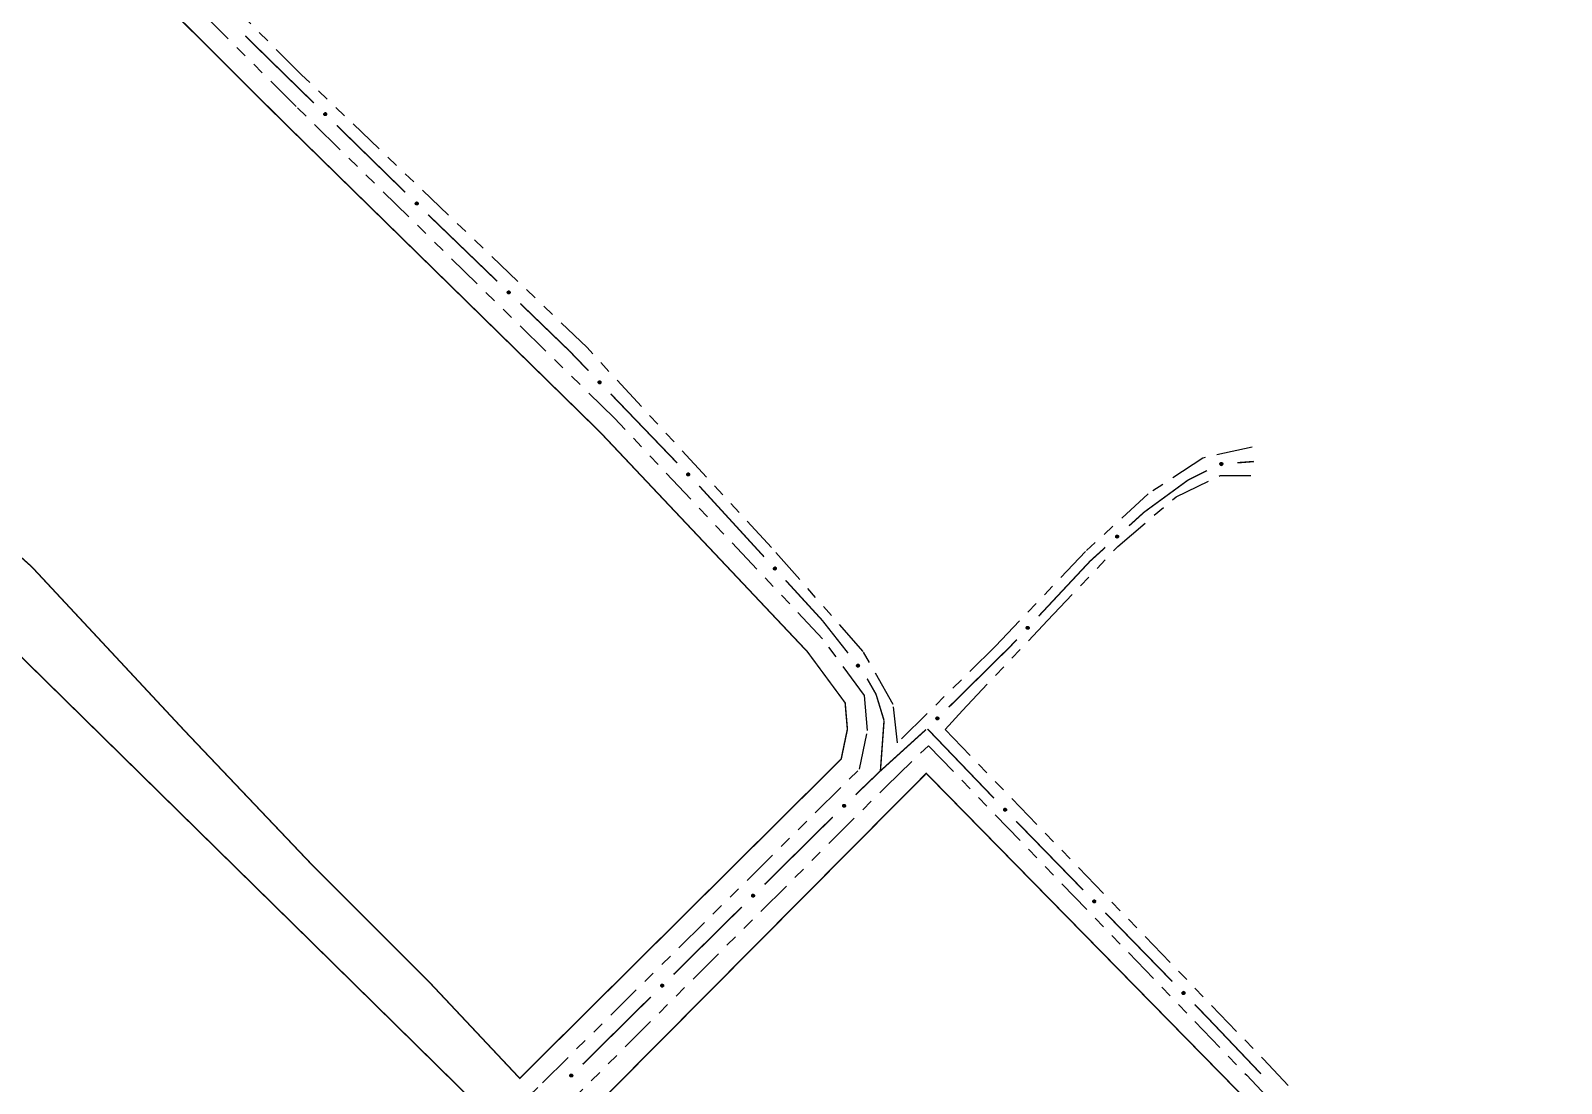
# Model space of a CAD drawing. Extents: x 205807 to 207855, y 4874692 to 4876446.
# Drawn here: x 207091.6 to 207283.1, y 4874942.5 to 4875074.2 of the extents above; entities that cross this region are included whole.
import ezdxf

# ---------------------------------------------------------------- set-up
doc = ezdxf.new("R2010")
doc.units = 0
doc.header["$LTSCALE"] = 1.5
doc.header["$MEASUREMENT"] = 0
doc.linetypes.add('TRACO_12', pattern=[2.5, 2, -0.5])
doc.linetypes.add('TRACO_25', pattern=[8, 3, -1, 1, -1, 1, -1])
for name, color, linetype in [('RU-QUADRA', 210, 'CONTINUOUS'), ('SV-EIXO-RUA-N-PAV', 6, 'CONTINUOUS'), ('SV-RUA-NAO-PAV', 7, 'CONTINUOUS')]:
    doc.layers.add(name, color=color, linetype=linetype)

msp = doc.modelspace()

# ---------------------------------------------------------------- linework, layer by layer
at = {"layer": 'RU-QUADRA', "linetype": 'TRACO_12', "const_width": 0.18, "flags": 128}
msp.add_lwpolyline([(207152.794565, 4874943.177488), (207141.733561, 4874954.940426), (207127.0092, 4874969.664787), (207110.895748, 4874986.611693), (207091.726296, 4875007.170235), (207064.36121, 4875031.618231), (207041.580123, 4875053.565864), (207025.782466, 4875068.263501), (207022.772934, 4875071.304097), (207065.194664, 4875118.575308), (207069.917573, 4875115.797126), (207074.084845, 4875111.629854), (207081.509854, 4875104.335564), (207123.067813, 4875062.958858), (207162.853537, 4875024.006058), (207188.78141, 4874996.557842), (207193.51778, 4874990.145364), (207193.798048, 4874986.840626), (207193.020907, 4874983.113581)], close=True, dxfattribs=at)
at = {"layer": 'RU-QUADRA', "linetype": 'Continuous', "const_width": 0.18, "flags": 128}
msp.add_lwpolyline([(207147.216016, 4874940.087191), (207112.858874, 4874905.564928), (207102.992963, 4874896.154871), (207083.925307, 4874916.493389), (206980.132071, 4875024.001877), (207019.215763, 4875065.828284), (207125.74752, 4874961.203123)], close=True, dxfattribs=at)
msp.add_lwpolyline([(207250.140639, 4874933.962417), (207203.669947, 4874981.326132), (207160.828799, 4874938.201269)], dxfattribs=at)
at = {"layer": 'SV-EIXO-RUA-N-PAV', "const_width": 0.18}
for points in [[(207120.832377, 4875071.240409), (207118.454474, 4875073.582821)], [(207121.306027, 4875070.777718), (207120.832377, 4875071.240409)], [(207127.028694, 4875065.187451), (207121.306027, 4875070.777718)], [(207138.474029, 4875054.006918), (207129.890028, 4875062.392318)], [(207141.373621, 4875051.174412), (207141.335363, 4875051.211785)], [(207142.055038, 4875050.517477), (207141.373621, 4875051.174412)], [(207149.974172, 4875042.882863), (207142.055038, 4875050.517477)], [(207159.010576, 4875034.17112), (207152.853857, 4875040.10664)], [(207159.321216, 4875033.848218), (207159.010576, 4875034.17112)], [(207161.401089, 4875031.686245), (207159.321216, 4875033.848218)], [(207172.493745, 4875020.155721), (207164.174253, 4875028.803614)], [(207236.42308, 4875018.012712), (207238.788553, 4875019.195448)], [(207242.588022, 4875020.180693), (207244.58242, 4875020.330273)], [(207244.58242, 4875020.330273), (207244.6607, 4875020.336143)], [(207183.367897, 4875008.420061), (207175.261691, 4875017.268191)], [(207230.931334, 4875013.999512), (207236.136197, 4875017.803067)], [(207236.136197, 4875017.803067), (207236.42308, 4875018.012712)], [(207229.039239, 4875012.284801), (207230.521213, 4875013.62784)], [(207230.521213, 4875013.62784), (207230.931334, 4875013.999512)], [(207224.172261, 4875007.874103), (207226.075291, 4875009.598724)], [(207217.728298, 4875000.986904), (207223.877272, 4875007.558824)], [(207223.877272, 4875007.558824), (207224.172261, 4875007.874103)], [(207190.640924, 4875000.481367), (207186.069966, 4875005.470684)], [(207190.785394, 4875000.298059), (207190.640924, 4875000.481367)], [(207193.880353, 4874996.371072), (207190.785394, 4875000.298059)], [(207214.192068, 4874997.207441), (207214.995421, 4874998.066051)], [(207206.486719, 4874989.605458), (207213.605373, 4874996.628617)], [(207213.605373, 4874996.628617), (207214.192068, 4874997.207441)], [(207197.381655, 4874991.225197), (207196.26972, 4874993.171084)], [(207197.603398, 4874990.499495), (207197.381655, 4874991.225197)], [(207198.386552, 4874987.936445), (207197.603398, 4874990.499495)], [(207197.929781, 4874981.633003), (207198.363426, 4874987.617311)], [(207197.929781, 4874981.633003), (207203.633645, 4874986.802129)], [(207198.363426, 4874987.617311), (207198.386552, 4874987.936445)], [(207212.145969, 4874978.214834), (207203.834827, 4874986.870751)], [(207194.82851, 4874978.651012), (207197.711843, 4874981.423447)], [(207197.711843, 4874981.423447), (207197.929781, 4874981.633003)], [(207183.428141, 4874967.424902), (207191.96178, 4874975.861549)], [(207223.297075, 4874966.740919), (207214.921978, 4874975.334972)], [(207172.049956, 4874956.17604), (207180.583595, 4874964.612687)], [(207234.463871, 4874955.282181), (207226.088774, 4874963.876234)], [(207160.671771, 4874944.927178), (207169.20541, 4874953.363824)], [(207238.752361, 4874950.881573), (207237.25557, 4874952.417496)], [(207239.341948, 4874950.261861), (207238.752361, 4874950.881573)], [(207245.545451, 4874943.74139), (207239.341948, 4874950.261861)]]:
    msp.add_lwpolyline(points, dxfattribs=at)
at = {"layer": 'SV-EIXO-RUA-N-PAV'}
for points in [[(207128.485218, 4875063.610739), (207128.436326, 4875063.609474), (207128.394047, 4875063.618384), (207128.360923, 4875063.635965), (207128.335704, 4875063.659133), (207128.312572, 4875063.685742), (207128.29517, 4875063.717714), (207128.283715, 4875063.757477), (207128.282102, 4875063.806514), (207128.294076, 4875063.849225), (207128.309575, 4875063.882621), (207128.332219, 4875063.91031), (207128.358445, 4875063.932347), (207128.392253, 4875063.949326), (207128.432663, 4875063.96054), (207128.48201, 4875063.960969), (207128.523399, 4875063.95195), (207128.554992, 4875063.934103), (207128.582684, 4875063.911162), (207128.605974, 4875063.883714), (207128.622875, 4875063.852231), (207128.634093, 4875063.811524), (207128.633871, 4875063.762813), (207128.625347, 4875063.721429), (207128.607948, 4875063.689595), (207128.584749, 4875063.66284), (207128.558343, 4875063.639315), (207128.526932, 4875063.620484), (207128.485218, 4875063.610739)], [(207139.930553, 4875052.430206), (207139.881661, 4875052.428941), (207139.839382, 4875052.437851), (207139.806258, 4875052.455432), (207139.781038, 4875052.478601), (207139.757907, 4875052.505209), (207139.740505, 4875052.537181), (207139.72905, 4875052.576944), (207139.727437, 4875052.625981), (207139.739411, 4875052.668692), (207139.75491, 4875052.702088), (207139.777554, 4875052.729777), (207139.803779, 4875052.751814), (207139.837588, 4875052.768793), (207139.877998, 4875052.780008), (207139.927345, 4875052.780437), (207139.968734, 4875052.771417), (207140.000327, 4875052.75357), (207140.028019, 4875052.730629), (207140.051308, 4875052.703181), (207140.06821, 4875052.671698), (207140.079428, 4875052.630991), (207140.079206, 4875052.58228), (207140.070681, 4875052.540896), (207140.053283, 4875052.509062), (207140.030083, 4875052.482307), (207140.003678, 4875052.458782), (207139.972267, 4875052.439951), (207139.930553, 4875052.430206)], [(207151.441051, 4875041.31578), (207151.392168, 4875041.314193), (207151.349831, 4875041.322824), (207151.316593, 4875041.340187), (207151.291221, 4875041.363188), (207151.267915, 4875041.389644), (207151.250302, 4875041.4215), (207151.238586, 4875041.461188), (207151.236649, 4875041.510212), (207151.248342, 4875041.553001), (207151.263621, 4875041.586499), (207151.286082, 4875041.614336), (207151.312161, 4875041.636546), (207151.345857, 4875041.653747), (207151.386192, 4875041.665228), (207151.435536, 4875041.665982), (207151.476984, 4875041.657235), (207151.508693, 4875041.639597), (207151.536536, 4875041.616838), (207151.560005, 4875041.589544), (207151.577114, 4875041.558174), (207151.5886, 4875041.517542), (207151.588699, 4875041.46883), (207151.580447, 4875041.427391), (207151.563259, 4875041.395442), (207151.540236, 4875041.368536), (207151.513986, 4875041.344837), (207151.4827, 4875041.325799), (207151.441051, 4875041.31578)], [(207162.807953, 4875030.065067), (207162.759045, 4875030.065321), (207162.717063, 4875030.07554), (207162.684501, 4875030.094141), (207162.660013, 4875030.118081), (207162.637719, 4875030.145395), (207162.621318, 4875030.177891), (207162.611103, 4875030.217992), (207162.611013, 4875030.267055), (207162.624308, 4875030.309373), (207162.640836, 4875030.342272), (207162.66433, 4875030.369244), (207162.691226, 4875030.390457), (207162.725546, 4875030.406378), (207162.766284, 4875030.416332), (207162.815621, 4875030.415229), (207162.85671, 4875030.404928), (207162.887733, 4875030.386109), (207162.9147, 4875030.362319), (207162.937126, 4875030.334161), (207162.953042, 4875030.302169), (207162.962991, 4875030.261133), (207162.961256, 4875030.212452), (207162.951451, 4875030.171353), (207162.933072, 4875030.140074), (207162.909053, 4875030.114053), (207162.88193, 4875030.091359), (207162.849949, 4875030.073512), (207162.807953, 4875030.065067)], [(207240.442112, 4875020.130138), (207240.473484, 4875020.16766), (207240.508119, 4875020.193492), (207240.543208, 4875020.206724), (207240.577263, 4875020.210331), (207240.612519, 4875020.210097), (207240.648013, 4875020.202019), (207240.685421, 4875020.184327), (207240.723281, 4875020.153121), (207240.747412, 4875020.115902), (207240.762224, 4875020.082195), (207240.76803, 4875020.046901), (207240.767229, 4875020.012655), (207240.757619, 4875019.976064), (207240.73932, 4875019.938329), (207240.70702, 4875019.901019), (207240.672891, 4875019.875926), (207240.638616, 4875019.864019), (207240.603096, 4875019.858407), (207240.567105, 4875019.859077), (207240.53231, 4875019.867208), (207240.49435, 4875019.8857), (207240.457947, 4875019.918069), (207240.432532, 4875019.951822), (207240.420147, 4875019.985921), (207240.415409, 4875020.021015), (207240.415213, 4875020.05638), (207240.421848, 4875020.092397), (207240.442112, 4875020.130138)], [(207173.900609, 4875018.534543), (207173.851701, 4875018.534797), (207173.809719, 4875018.545016), (207173.777157, 4875018.563617), (207173.752669, 4875018.587557), (207173.730375, 4875018.614871), (207173.713974, 4875018.647367), (207173.703759, 4875018.687468), (207173.703669, 4875018.736531), (207173.716964, 4875018.778849), (207173.733492, 4875018.811748), (207173.756986, 4875018.83872), (207173.783882, 4875018.859933), (207173.818202, 4875018.875854), (207173.85894, 4875018.885808), (207173.908277, 4875018.884705), (207173.949366, 4875018.874404), (207173.980389, 4875018.855585), (207174.007356, 4875018.831795), (207174.029782, 4875018.803637), (207174.045698, 4875018.771645), (207174.055647, 4875018.730609), (207174.053912, 4875018.681928), (207174.044107, 4875018.640829), (207174.025728, 4875018.60955), (207174.001709, 4875018.583529), (207173.974586, 4875018.560835), (207173.942605, 4875018.542988), (207173.900609, 4875018.534543)], [(207227.376878, 4875010.926846), (207227.378588, 4875010.975725), (207227.390053, 4875011.017384), (207227.409616, 4875011.049377), (207227.434275, 4875011.073141), (207227.46224, 4875011.094612), (207227.495211, 4875011.110038), (207227.535598, 4875011.119054), (207227.584641, 4875011.117682), (207227.626545, 4875011.103133), (207227.658937, 4875011.085632), (207227.685198, 4875011.061346), (207227.7056, 4875011.03383), (207227.720491, 4875010.999051), (207227.729228, 4875010.958034), (207227.726656, 4875010.908752), (207227.715136, 4875010.867988), (207227.695401, 4875010.837539), (207227.670819, 4875010.811293), (207227.642005, 4875010.789716), (207227.609553, 4875010.77476), (207227.568239, 4875010.766038), (207227.519632, 4875010.769221), (207227.478843, 4875010.780246), (207227.448125, 4875010.799548), (207227.422831, 4875010.824332), (207227.400955, 4875010.852119), (207227.384069, 4875010.884617), (207227.376878, 4875010.926846)], [(207184.734823, 4875006.765069), (207184.685936, 4875006.766515), (207184.644216, 4875006.777754), (207184.612117, 4875006.797143), (207184.58822, 4875006.821673), (207184.566598, 4875006.849522), (207184.550994, 4875006.882409), (207184.54176, 4875006.922747), (207184.542866, 4875006.971797), (207184.557189, 4875007.013779), (207184.574514, 4875007.046265), (207184.598658, 4875007.072657), (207184.626064, 4875007.093208), (207184.660761, 4875007.108287), (207184.70173, 4875007.117245), (207184.751025, 4875007.114939), (207184.791851, 4875007.10364), (207184.822406, 4875007.084071), (207184.848785, 4875007.05963), (207184.870518, 4875007.030934), (207184.885649, 4875006.998563), (207184.894595, 4875006.957297), (207184.891674, 4875006.908673), (207184.880869, 4875006.867825), (207184.861734, 4875006.837004), (207184.837087, 4875006.811576), (207184.809419, 4875006.78955), (207184.777013, 4875006.772488), (207184.734823, 4875006.765069)], [(207216.183312, 4874999.496769), (207216.180994, 4874999.545623), (207216.188992, 4874999.588084), (207216.205856, 4874999.621579), (207216.228476, 4874999.647291), (207216.25458, 4874999.67099), (207216.28617, 4874999.689077), (207216.325678, 4874999.701385), (207216.374668, 4874999.704054), (207216.417627, 4874999.693002), (207216.451349, 4874999.678226), (207216.479519, 4874999.656183), (207216.502116, 4874999.630438), (207216.519819, 4874999.597003), (207216.531901, 4874999.556844), (207216.533392, 4874999.507518), (207216.525266, 4874999.465944), (207216.508104, 4874999.433974), (207216.485764, 4874999.405795), (207216.458824, 4874999.38192), (207216.427712, 4874999.364344), (207216.387256, 4874999.352252), (207216.338551, 4874999.351425), (207216.296994, 4874999.359057), (207216.264792, 4874999.375765), (207216.237544, 4874999.398384), (207216.213456, 4874999.424277), (207216.193953, 4874999.455275), (207216.183312, 4874999.496769)], [(207195.120817, 4874994.619292), (207195.072171, 4874994.624358), (207195.031399, 4874994.638659), (207195.000826, 4874994.660375), (207194.978813, 4874994.686609), (207194.959316, 4874994.715985), (207194.946193, 4874994.749938), (207194.939975, 4874994.790849), (207194.944715, 4874994.839683), (207194.96211, 4874994.880487), (207194.981797, 4874994.911599), (207195.007831, 4874994.936128), (207195.036685, 4874994.954591), (207195.072404, 4874994.967056), (207195.113925, 4874994.972952), (207195.162914, 4874994.966998), (207195.202789, 4874994.952703), (207195.23181, 4874994.930922), (207195.256303, 4874994.904593), (207195.275849, 4874994.874365), (207195.288539, 4874994.840961), (207195.2944, 4874994.799146), (207195.287883, 4874994.750872), (207195.274079, 4874994.710938), (207195.252712, 4874994.681619), (207195.226248, 4874994.658089), (207195.197022, 4874994.638175), (207195.163441, 4874994.623562), (207195.120817, 4874994.619292)], [(207204.883396, 4874988.178279), (207204.883033, 4874988.227186), (207204.892722, 4874988.269294), (207204.910912, 4874988.302088), (207204.934541, 4874988.326875), (207204.961572, 4874988.349512), (207204.993859, 4874988.366321), (207205.033828, 4874988.37704), (207205.082886, 4874988.377748), (207205.125368, 4874988.364988), (207205.158473, 4874988.348875), (207205.185739, 4874988.325724), (207205.207289, 4874988.299096), (207205.223641, 4874988.26498), (207205.234108, 4874988.22437), (207205.233626, 4874988.175023), (207205.223844, 4874988.133808), (207205.205417, 4874988.10255), (207205.181969, 4874988.075286), (207205.154096, 4874988.052507), (207205.122306, 4874988.036189), (207205.081399, 4874988.025724), (207205.0327, 4874988.026845), (207204.991481, 4874988.036132), (207204.959973, 4874988.054115), (207204.933651, 4874988.077804), (207204.910618, 4874988.10464), (207204.892369, 4874988.136392), (207204.883396, 4874988.178279)], [(207193.206977, 4874977.244558), (207193.207243, 4874977.293466), (207193.217472, 4874977.335445), (207193.236082, 4874977.368002), (207193.260028, 4874977.392484), (207193.287347, 4874977.414771), (207193.319848, 4874977.431164), (207193.359951, 4874977.441369), (207193.409014, 4874977.441446), (207193.451329, 4874977.428141), (207193.484224, 4874977.411604), (207193.51119, 4874977.388104), (207193.532396, 4874977.361202), (207193.548308, 4874977.326879), (207193.558252, 4874977.286137), (207193.557136, 4874977.236801), (207193.546825, 4874977.195714), (207193.527998, 4874977.164696), (207193.504202, 4874977.137736), (207193.476038, 4874977.115317), (207193.444042, 4874977.099409), (207193.403004, 4874977.08947), (207193.354323, 4874977.091217), (207193.313227, 4874977.101033), (207193.281952, 4874977.119419), (207193.255937, 4874977.143445), (207193.23325, 4874977.170574), (207193.215411, 4874977.202559), (207193.206977, 4874977.244558)], [(207213.551268, 4874976.592299), (207213.502361, 4874976.5926), (207213.460389, 4874976.602859), (207213.427845, 4874976.621492), (207213.40338, 4874976.645455), (207213.381112, 4874976.672791), (207213.364742, 4874976.705303), (207213.354567, 4874976.745413), (207213.354524, 4874976.794476), (207213.367859, 4874976.836782), (207213.38442, 4874976.869665), (207213.407939, 4874976.896614), (207213.434856, 4874976.917801), (207213.469191, 4874976.933689), (207213.509939, 4874976.943604), (207213.559275, 4874976.942453), (207213.600354, 4874976.932112), (207213.631359, 4874976.913264), (207213.658302, 4874976.889448), (207213.680701, 4874976.861268), (207213.696586, 4874976.82926), (207213.706495, 4874976.788215), (207213.704714, 4874976.739536), (207213.694869, 4874976.698446), (207213.67646, 4874976.667185), (207213.652416, 4874976.641187), (207213.62527, 4874976.61852), (207213.593273, 4874976.600703), (207213.551268, 4874976.592299)], [(207181.826299, 4874965.996062), (207181.825886, 4874966.044968), (207181.835531, 4874966.087086), (207181.853687, 4874966.119898), (207181.877291, 4874966.144711), (207181.904298, 4874966.167375), (207181.936568, 4874966.184218), (207181.976525, 4874966.194978), (207182.025582, 4874966.195737), (207182.068078, 4874966.183021), (207182.101199, 4874966.166943), (207182.128489, 4874966.143819), (207182.150067, 4874966.117215), (207182.166454, 4874966.083116), (207182.176963, 4874966.042516), (207182.176533, 4874965.993169), (207182.166793, 4874965.951943), (207182.148399, 4874965.920666), (207182.124979, 4874965.893378), (207182.09713, 4874965.87057), (207182.065357, 4874965.854219), (207182.024461, 4874965.843712), (207181.975761, 4874965.844782), (207181.934532, 4874965.854027), (207181.903005, 4874965.871977), (207181.876659, 4874965.895639), (207181.853598, 4874965.92245), (207181.835316, 4874965.954184), (207181.826299, 4874965.996062)], [(207224.714366, 4874965.128849), (207224.665458, 4874965.128787), (207224.623411, 4874965.138734), (207224.59073, 4874965.157125), (207224.566088, 4874965.180907), (207224.543618, 4874965.208076), (207224.527007, 4874965.240467), (207224.516535, 4874965.2805), (207224.516128, 4874965.329561), (207224.52915, 4874965.371965), (207224.545466, 4874965.40497), (207224.568784, 4874965.432093), (207224.595544, 4874965.453479), (207224.629759, 4874965.46962), (207224.670433, 4874965.479837), (207224.719776, 4874965.479052), (207224.760931, 4874965.469017), (207224.792075, 4874965.450398), (207224.819194, 4874965.426783), (207224.841801, 4874965.39877), (207224.857923, 4874965.366881), (207224.868136, 4874965.32591), (207224.866716, 4874965.277219), (207224.857176, 4874965.236058), (207224.838999, 4874965.204661), (207224.815148, 4874965.178485), (207224.788172, 4874965.155617), (207224.756308, 4874965.137564), (207224.714366, 4874965.128849)], [(207170.448114, 4874954.747199), (207170.447701, 4874954.796106), (207170.457346, 4874954.838223), (207170.475502, 4874954.871036), (207170.499106, 4874954.895848), (207170.526113, 4874954.918513), (207170.558383, 4874954.935356), (207170.59834, 4874954.946116), (207170.647397, 4874954.946875), (207170.689893, 4874954.934158), (207170.723014, 4874954.91808), (207170.750304, 4874954.894957), (207170.771882, 4874954.868352), (207170.788269, 4874954.834253), (207170.798778, 4874954.793654), (207170.798348, 4874954.744307), (207170.788608, 4874954.703081), (207170.770214, 4874954.671804), (207170.746794, 4874954.644516), (207170.718945, 4874954.621708), (207170.687172, 4874954.605357), (207170.646276, 4874954.594849), (207170.597576, 4874954.59592), (207170.556347, 4874954.605164), (207170.52482, 4874954.623114), (207170.498474, 4874954.646776), (207170.475413, 4874954.673588), (207170.457131, 4874954.705322), (207170.448114, 4874954.747199)], [(207235.881162, 4874953.670111), (207235.832254, 4874953.670049), (207235.790207, 4874953.679997), (207235.757525, 4874953.698387), (207235.732883, 4874953.722169), (207235.710414, 4874953.749338), (207235.693803, 4874953.781729), (207235.68333, 4874953.821762), (207235.682924, 4874953.870823), (207235.695945, 4874953.913227), (207235.712261, 4874953.946232), (207235.73558, 4874953.973355), (207235.762339, 4874953.994741), (207235.796555, 4874954.010882), (207235.837229, 4874954.021099), (207235.886572, 4874954.020314), (207235.927727, 4874954.010279), (207235.95887, 4874953.99166), (207235.985989, 4874953.968045), (207236.008597, 4874953.940032), (207236.024719, 4874953.908143), (207236.034932, 4874953.867172), (207236.033512, 4874953.818481), (207236.023971, 4874953.77732), (207236.005795, 4874953.745923), (207235.981944, 4874953.719747), (207235.954968, 4874953.696879), (207235.923103, 4874953.678826), (207235.881162, 4874953.670111)], [(207159.069929, 4874943.498337), (207159.069516, 4874943.547244), (207159.079161, 4874943.589361), (207159.097317, 4874943.622174), (207159.120921, 4874943.646986), (207159.147928, 4874943.66965), (207159.180198, 4874943.686493), (207159.220155, 4874943.697253), (207159.269212, 4874943.698012), (207159.311708, 4874943.685296), (207159.344829, 4874943.669218), (207159.372119, 4874943.646095), (207159.393697, 4874943.61949), (207159.410084, 4874943.585391), (207159.420593, 4874943.544792), (207159.420163, 4874943.495444), (207159.410423, 4874943.454218), (207159.392029, 4874943.422941), (207159.368609, 4874943.395653), (207159.34076, 4874943.372845), (207159.308987, 4874943.356494), (207159.268091, 4874943.345987), (207159.219391, 4874943.347057), (207159.178162, 4874943.356302), (207159.146635, 4874943.374252), (207159.120289, 4874943.397914), (207159.097228, 4874943.424725), (207159.078946, 4874943.456459), (207159.069929, 4874943.498337)]]:
    msp.add_lwpolyline(points, close=True, dxfattribs=at)
for points in [[(207128.526932, 4875063.620484), (207128.282102, 4875063.806514)], [(207128.485218, 4875063.610739), (207128.283715, 4875063.757477)], [(207128.50673, 4875063.617485), (207128.286744, 4875063.780878)], [(207128.539353, 4875063.633306), (207128.29106, 4875063.824351)], [(207128.558343, 4875063.639315), (207128.294076, 4875063.849225)], [(207128.458558, 4875063.611132), (207128.295027, 4875063.732729)], [(207128.436326, 4875063.609474), (207128.29517, 4875063.717714)], [(207128.568071, 4875063.652941), (207128.304138, 4875063.861171)], [(207128.584749, 4875063.66284), (207128.309575, 4875063.882621)], [(207128.412203, 4875063.614449), (207128.310893, 4875063.696247)], [(207128.394047, 4875063.618384), (207128.312572, 4875063.685742)], [(207128.594792, 4875063.678341), (207128.323981, 4875063.897106)], [(207128.607948, 4875063.689595), (207128.332219, 4875063.91031)], [(207128.614702, 4875063.708487), (207128.347841, 4875063.919578)], [(207128.625347, 4875063.721429), (207128.358445, 4875063.932347)], [(207128.628757, 4875063.744354), (207128.379465, 4875063.938282)], [(207128.633871, 4875063.762813), (207128.392253, 4875063.949326)], [(207128.630167, 4875063.788757), (207128.414993, 4875063.953172)], [(207128.634093, 4875063.811524), (207128.432663, 4875063.96054)], [(207128.622882, 4875063.834024), (207128.46321, 4875063.955666)], [(207128.622875, 4875063.852231), (207128.48201, 4875063.960969)], [(207128.610876, 4875063.870551), (207128.507636, 4875063.952326)], [(207128.605974, 4875063.883714), (207128.523399, 4875063.95195)], [(207139.972267, 4875052.439951), (207139.727437, 4875052.625981)], [(207139.930553, 4875052.430206), (207139.72905, 4875052.576944)], [(207139.952065, 4875052.436952), (207139.732079, 4875052.600346)], [(207139.984688, 4875052.452773), (207139.736395, 4875052.643818)], [(207140.003678, 4875052.458782), (207139.739411, 4875052.668692)], [(207139.903893, 4875052.430599), (207139.740362, 4875052.552196)], [(207139.881661, 4875052.428941), (207139.740505, 4875052.537181)], [(207140.013406, 4875052.472408), (207139.749473, 4875052.680638)], [(207140.030083, 4875052.482307), (207139.75491, 4875052.702088)], [(207139.857538, 4875052.433916), (207139.756228, 4875052.515714)], [(207139.839382, 4875052.437851), (207139.757907, 4875052.505209)], [(207140.040126, 4875052.497809), (207139.769316, 4875052.716573)], [(207140.053283, 4875052.509062), (207139.777554, 4875052.729777)], [(207140.060037, 4875052.527954), (207139.793176, 4875052.739045)], [(207140.070681, 4875052.540896), (207139.803779, 4875052.751814)], [(207140.074091, 4875052.563821), (207139.8248, 4875052.757749)], [(207140.079206, 4875052.58228), (207139.837588, 4875052.768793)], [(207140.075501, 4875052.608225), (207139.860328, 4875052.772639)], [(207140.079428, 4875052.630991), (207139.877998, 4875052.780008)], [(207140.068217, 4875052.653491), (207139.908545, 4875052.775133)], [(207140.06821, 4875052.671698), (207139.927345, 4875052.780437)], [(207140.05621, 4875052.690018), (207139.952971, 4875052.771793)], [(207140.051308, 4875052.703181), (207139.968734, 4875052.771417)], [(207151.4827, 4875041.325799), (207151.236649, 4875041.510212)], [(207151.441051, 4875041.31578), (207151.238586, 4875041.461188)], [(207151.462518, 4875041.322668), (207151.24146, 4875041.484608)], [(207151.495036, 4875041.338703), (207151.24549, 4875041.528108)], [(207151.513986, 4875041.344837), (207151.248342, 4875041.553001)], [(207151.414389, 4875041.315997), (207151.25006, 4875041.436514)], [(207151.392168, 4875041.314193), (207151.250302, 4875041.4215)], [(207151.523624, 4875041.358526), (207151.258325, 4875041.565014)], [(207151.540236, 4875041.368536), (207151.263621, 4875041.586499)], [(207151.368013, 4875041.319009), (207151.266166, 4875041.400138)], [(207151.349831, 4875041.322824), (207151.267915, 4875041.389644)], [(207151.550177, 4875041.384103), (207151.277931, 4875041.601078)], [(207151.563259, 4875041.395442), (207151.286082, 4875041.614336)], [(207151.569888, 4875041.414379), (207151.301643, 4875041.623708)], [(207151.580447, 4875041.427391), (207151.312161, 4875041.636546)], [(207151.583706, 4875041.450338), (207151.333142, 4875041.642619)], [(207151.588699, 4875041.46883), (207151.345857, 4875041.653747)], [(207151.584824, 4875041.494749), (207151.368572, 4875041.657743)], [(207151.5886, 4875041.517542), (207151.386192, 4875041.665228)], [(207151.577241, 4875041.539967), (207151.416771, 4875041.660554)], [(207151.577114, 4875041.558174), (207151.435536, 4875041.665982)], [(207151.564994, 4875041.576414), (207151.461218, 4875041.657507)], [(207151.560005, 4875041.589544), (207151.476984, 4875041.657235)], [(207162.849949, 4875030.073512), (207162.611013, 4875030.267055)], [(207162.807953, 4875030.065067), (207162.611103, 4875030.217992)], [(207162.829664, 4875030.071142), (207162.614857, 4875030.241287)], [(207162.862762, 4875030.085942), (207162.620521, 4875030.284605)], [(207162.759045, 4875030.065321), (207162.621318, 4875030.177891)], [(207162.781318, 4875030.066288), (207162.621641, 4875030.192904)], [(207162.88193, 4875030.091359), (207162.624308, 4875030.309373)], [(207162.892076, 4875030.104676), (207162.634736, 4875030.321001)], [(207162.735088, 4875030.071043), (207162.636367, 4875030.155947)], [(207162.717063, 4875030.07554), (207162.637719, 4875030.145395)], [(207162.909053, 4875030.114053), (207162.640836, 4875030.342272)], [(207162.919572, 4875030.129235), (207162.655685, 4875030.356303)], [(207162.933072, 4875030.140074), (207162.66433, 4875030.369244)], [(207162.94041, 4875030.158748), (207162.680232, 4875030.378023)], [(207162.951451, 4875030.171353), (207162.691226, 4875030.390457)], [(207162.955571, 4875030.194161), (207162.712421, 4875030.395736)], [(207162.961256, 4875030.212452), (207162.725546, 4875030.406378)], [(207162.958359, 4875030.238499), (207162.748394, 4875030.409516)], [(207162.962991, 4875030.261133), (207162.766284, 4875030.416332)], [(207162.952484, 4875030.28397), (207162.796666, 4875030.410511)], [(207162.953042, 4875030.302169), (207162.815621, 4875030.415229)], [(207162.941617, 4875030.320852), (207162.840966, 4875030.405794)], [(207162.937126, 4875030.334161), (207162.85671, 4875030.404928)], [(207240.415213, 4875020.05638), (207240.747412, 4875020.115902)], [(207240.415409, 4875020.021015), (207240.762224, 4875020.082195)], [(207240.419006, 4875020.040073), (207240.749724, 4875020.100455)], [(207240.420147, 4875019.985921), (207240.76803, 4875020.046901)], [(207240.420401, 4875020.003232), (207240.763569, 4875020.061811)], [(207240.421848, 4875020.092397), (207240.723281, 4875020.153121)], [(207240.423258, 4875020.074601), (207240.730742, 4875020.134608)], [(207240.429858, 4875019.968364), (207240.764658, 4875020.029052)], [(207240.432532, 4875019.951822), (207240.767229, 4875020.012655)], [(207240.432953, 4875020.109537), (207240.700977, 4875020.166585)], [(207240.442112, 4875020.130138), (207240.685421, 4875020.184327)], [(207240.447479, 4875019.934109), (207240.757786, 4875019.992959)], [(207240.457947, 4875019.918069), (207240.757619, 4875019.976064)], [(207240.460031, 4875020.149882), (207240.659374, 4875020.1922)], [(207240.473484, 4875020.16766), (207240.648013, 4875020.202019)], [(207240.479863, 4875019.903697), (207240.745472, 4875019.956458)], [(207240.493164, 4875020.182471), (207240.621512, 4875020.204412)], [(207240.49435, 4875019.8857), (207240.73932, 4875019.938329)], [(207240.508119, 4875020.193492), (207240.612519, 4875020.210097)], [(207240.518643, 4875019.879239), (207240.715469, 4875019.918631)], [(207240.53231, 4875019.867208), (207240.70702, 4875019.901019)], [(207240.553988, 4875019.864101), (207240.683594, 4875019.887505)], [(207240.567105, 4875019.859077), (207240.672891, 4875019.875926)], [(207173.942605, 4875018.542988), (207173.703669, 4875018.736531)], [(207173.900609, 4875018.534543), (207173.703759, 4875018.687468)], [(207173.92232, 4875018.540618), (207173.707513, 4875018.710763)], [(207173.955418, 4875018.555418), (207173.713177, 4875018.754081)], [(207173.851701, 4875018.534797), (207173.713974, 4875018.647367)], [(207173.873974, 4875018.535764), (207173.714297, 4875018.66238)], [(207173.974586, 4875018.560835), (207173.716964, 4875018.778849)], [(207173.984732, 4875018.574152), (207173.727392, 4875018.790477)], [(207173.827744, 4875018.540519), (207173.729023, 4875018.625423)], [(207173.809719, 4875018.545016), (207173.730375, 4875018.614871)], [(207174.001709, 4875018.583529), (207173.733492, 4875018.811748)], [(207174.012228, 4875018.598711), (207173.748341, 4875018.825779)], [(207174.025728, 4875018.60955), (207173.756986, 4875018.83872)], [(207174.033066, 4875018.628224), (207173.772888, 4875018.847499)], [(207174.044107, 4875018.640829), (207173.783882, 4875018.859933)], [(207174.048227, 4875018.663637), (207173.805077, 4875018.865212)], [(207174.053912, 4875018.681928), (207173.818202, 4875018.875854)], [(207174.051015, 4875018.707975), (207173.84105, 4875018.878992)], [(207174.055647, 4875018.730609), (207173.85894, 4875018.885808)], [(207174.04514, 4875018.753446), (207173.889322, 4875018.879987)], [(207174.045698, 4875018.771645), (207173.908277, 4875018.884705)], [(207174.034273, 4875018.790328), (207173.933622, 4875018.87527)], [(207174.029782, 4875018.803637), (207173.949366, 4875018.874404)], [(207227.376878, 4875010.926846), (207227.535598, 4875011.119054)], [(207227.378588, 4875010.975725), (207227.495211, 4875011.110038)], [(207227.378892, 4875010.953433), (207227.510207, 4875011.109268)], [(207227.382304, 4875010.904964), (207227.558771, 4875011.114607)], [(207227.384069, 4875010.884617), (207227.584641, 4875011.117682)], [(207227.385021, 4875010.999501), (207227.472828, 4875011.095649)], [(207227.390053, 4875011.017384), (207227.46224, 4875011.094612)], [(207227.396112, 4875010.87144), (207227.601901, 4875011.107656)], [(207227.400955, 4875010.852119), (207227.626545, 4875011.103133)], [(207227.413964, 4875010.841581), (207227.637858, 4875011.092363)], [(207227.422831, 4875010.824332), (207227.658937, 4875011.085632)], [(207227.437693, 4875010.813365), (207227.672519, 4875011.070372)], [(207227.448125, 4875010.799548), (207227.685198, 4875011.061346)], [(207227.466572, 4875010.791658), (207227.6935, 4875011.04519)], [(207227.478843, 4875010.780246), (207227.7056, 4875011.03383)], [(207227.501518, 4875010.775449), (207227.710246, 4875011.012487)], [(207227.519632, 4875010.769221), (207227.720491, 4875010.999051)], [(207227.545753, 4875010.771341), (207227.722948, 4875010.976119)], [(207227.568239, 4875010.766038), (207227.729228, 4875010.958034)], [(207227.591379, 4875010.77586), (207227.722505, 4875010.92784)], [(207227.609553, 4875010.77476), (207227.726656, 4875010.908752)], [(207227.628568, 4875010.785623), (207227.71647, 4875010.883699)], [(207227.642005, 4875010.789716), (207227.715136, 4875010.867988)], [(207184.734823, 4875006.765069), (207184.54176, 4875006.922747)], [(207184.777013, 4875006.772488), (207184.542866, 4875006.971797)], [(207184.756676, 4875006.770613), (207184.546081, 4875006.945944)], [(207184.685936, 4875006.766515), (207184.550994, 4875006.882409)], [(207184.708226, 4875006.766939), (207184.551683, 4875006.89741)], [(207184.790125, 4875006.784602), (207184.552799, 4875006.98911)], [(207184.809419, 4875006.78955), (207184.557189, 4875007.013779)], [(207184.662126, 4875006.772819), (207184.565503, 4875006.860105)], [(207184.644216, 4875006.777754), (207184.566598, 4875006.849522)], [(207184.819887, 4875006.802615), (207184.567897, 4875007.02515)], [(207184.837087, 4875006.811576), (207184.574514, 4875007.046265)], [(207184.847974, 4875006.826497), (207184.5897, 4875007.05993)], [(207184.861734, 4875006.837004), (207184.598658, 4875007.072657)], [(207184.869524, 4875006.855493), (207184.614769, 4875007.081046)], [(207184.880869, 4875006.867825), (207184.626064, 4875007.093208)], [(207184.885544, 4875006.890526), (207184.647381, 4875007.097969)], [(207184.891674, 4875006.908673), (207184.660761, 4875007.108287)], [(207184.889412, 4875006.934783), (207184.683679, 4875007.110867)], [(207184.894595, 4875006.957297), (207184.70173, 4875007.117245)], [(207184.884647, 4875006.980383), (207184.73196, 4875007.110686)], [(207184.885649, 4875006.998563), (207184.751025, 4875007.114939)], [(207184.874683, 4875007.017519), (207184.776133, 4875007.10489)], [(207184.870518, 4875007.030934), (207184.791851, 4875007.10364)], [(207216.180994, 4874999.545623), (207216.28617, 4874999.689077)], [(207216.183131, 4874999.523432), (207216.301179, 4874999.689543)], [(207216.183312, 4874999.496769), (207216.325678, 4874999.701385)], [(207216.185449, 4874999.569848), (207216.265047, 4874999.672895)], [(207216.188992, 4874999.588084), (207216.25458, 4874999.67099)], [(207216.19052, 4874999.475407), (207216.349139, 4874999.698861)], [(207216.193953, 4874999.455275), (207216.374668, 4874999.704054)], [(207216.207039, 4874999.443133), (207216.392694, 4874999.695482)], [(207216.213456, 4874999.424277), (207216.417627, 4874999.693002)], [(207216.227288, 4874999.414844), (207216.429787, 4874999.6832)], [(207216.237544, 4874999.398384), (207216.451349, 4874999.678226)], [(207216.253258, 4874999.388677), (207216.466141, 4874999.664135)], [(207216.264792, 4874999.375765), (207216.479519, 4874999.656183)], [(207216.283826, 4874999.36942), (207216.489122, 4874999.640764)], [(207216.296994, 4874999.359057), (207216.502116, 4874999.630438)], [(207216.319987, 4874999.356141), (207216.508502, 4874999.60955)], [(207216.338551, 4874999.351425), (207216.519819, 4874999.597003)], [(207216.36441, 4874999.355687), (207216.524154, 4874999.574351)], [(207216.387256, 4874999.352252), (207216.531901, 4874999.556844)], [(207216.409509, 4874999.363945), (207216.527685, 4874999.526199)], [(207216.427712, 4874999.364344), (207216.533392, 4874999.507518)], [(207216.445769, 4874999.376735), (207216.525303, 4874999.481711)], [(207216.458824, 4874999.38192), (207216.525266, 4874999.465944)], [(207195.120817, 4874994.619292), (207194.939975, 4874994.790849)], [(207195.163441, 4874994.623562), (207194.944715, 4874994.839683)], [(207195.143021, 4874994.6232), (207194.946004, 4874994.813662)], [(207195.072171, 4874994.624358), (207194.946193, 4874994.749938)], [(207195.094432, 4874994.623128), (207194.947993, 4874994.764846)], [(207195.177415, 4874994.634671), (207194.955904, 4874994.856212)], [(207195.048894, 4874994.63241), (207194.959009, 4874994.726619)], [(207195.031399, 4874994.638659), (207194.959316, 4874994.715985)], [(207195.197022, 4874994.638175), (207194.96211, 4874994.880487)], [(207195.20843, 4874994.650428), (207194.973632, 4874994.891032)], [(207195.226248, 4874994.658089), (207194.981797, 4874994.911599)], [(207195.23821, 4874994.672161), (207194.997954, 4874994.9241)], [(207195.252712, 4874994.681619), (207195.007831, 4874994.936128)], [(207195.261851, 4874994.69948), (207195.02452, 4874994.9433)], [(207195.274079, 4874994.710938), (207195.036685, 4874994.954591)], [(207195.280424, 4874994.733229), (207195.058296, 4874994.957758)], [(207195.287883, 4874994.750872), (207195.072404, 4874994.967056)], [(207195.287563, 4874994.777077), (207195.095451, 4874994.96793)], [(207195.2944, 4874994.799146), (207195.113925, 4874994.972952)], [(207195.286192, 4874994.822906), (207195.143586, 4874994.964169)], [(207195.288539, 4874994.840961), (207195.162914, 4874994.966998)], [(207195.279008, 4874994.860678), (207195.187207, 4874994.955114)], [(207195.275849, 4874994.874365), (207195.202789, 4874994.952703)], [(207204.883033, 4874988.227186), (207204.993859, 4874988.366321)], [(207204.883396, 4874988.178279), (207205.033828, 4874988.37704)], [(207204.884281, 4874988.204927), (207205.008875, 4874988.366187)], [(207204.888453, 4874988.251214), (207204.972107, 4874988.350997)], [(207204.889744, 4874988.156646), (207205.057169, 4874988.37358)], [(207204.892369, 4874988.136392), (207205.082886, 4874988.377748)], [(207204.892722, 4874988.269294), (207204.961572, 4874988.349512)], [(207204.90496, 4874988.123737), (207205.100554, 4874988.368462)], [(207204.910618, 4874988.10464), (207205.125368, 4874988.364988)], [(207204.924061, 4874988.094662), (207205.137127, 4874988.354707)], [(207204.933651, 4874988.077804), (207205.158473, 4874988.348875)], [(207204.948965, 4874988.067477), (207205.172689, 4874988.334204)], [(207204.959973, 4874988.054115), (207205.185739, 4874988.325724)], [(207204.978738, 4874988.047013), (207205.194718, 4874988.309933)], [(207204.991481, 4874988.036132), (207205.207289, 4874988.299096)], [(207205.014339, 4874988.0323), (207205.212835, 4874988.27797)], [(207205.0327, 4874988.026845), (207205.223641, 4874988.26498)], [(207205.058709, 4874988.03007), (207205.227066, 4874988.242173)], [(207205.081399, 4874988.025724), (207205.234108, 4874988.22437)], [(207205.104102, 4874988.036518), (207205.22867, 4874988.193918)], [(207205.122306, 4874988.036189), (207205.233626, 4874988.175023)], [(207205.140844, 4874988.047848), (207205.224511, 4874988.149561)], [(207205.154096, 4874988.052507), (207205.223844, 4874988.133808)], [(207193.206977, 4874977.244558), (207193.359951, 4874977.441369)], [(207193.207243, 4874977.293466), (207193.319848, 4874977.431164)], [(207193.208204, 4874977.271192), (207193.334861, 4874977.430837)], [(207193.212971, 4874977.317421), (207193.2979, 4874977.416121)], [(207193.213046, 4874977.222845), (207193.383246, 4874977.437609)], [(207193.215411, 4874977.202559), (207193.409014, 4874977.441446)], [(207193.217472, 4874977.335445), (207193.287347, 4874977.414771)], [(207193.227838, 4874977.189743), (207193.426562, 4874977.431934)], [(207193.23325, 4874977.170574), (207193.451329, 4874977.428141)], [(207193.246564, 4874977.160425), (207193.462955, 4874977.41771)], [(207193.255937, 4874977.143445), (207193.484224, 4874977.411604)], [(207193.271116, 4874977.132922), (207193.498251, 4874977.396752)], [(207193.281952, 4874977.119419), (207193.51119, 4874977.388104)], [(207193.300624, 4874977.112077), (207193.519965, 4874977.3722)], [(207193.313227, 4874977.101033), (207193.532396, 4874977.361202)], [(207193.336033, 4874977.096907), (207193.53767, 4874977.340006)], [(207193.354323, 4874977.091217), (207193.548308, 4874977.326879)], [(207193.380371, 4874977.094108), (207193.55144, 4874977.304029)], [(207193.403004, 4874977.08947), (207193.558252, 4874977.286137)], [(207193.425843, 4874977.099971), (207193.552424, 4874977.255757)], [(207193.444042, 4874977.099409), (207193.557136, 4874977.236801)], [(207193.462728, 4874977.110829), (207193.547695, 4874977.211458)], [(207193.476038, 4874977.115317), (207193.546825, 4874977.195714)], [(207213.593273, 4874976.600703), (207213.354524, 4874976.794476)], [(207213.551268, 4874976.592299), (207213.354567, 4874976.745413)], [(207213.572986, 4874976.598353), (207213.358343, 4874976.768705)], [(207213.606098, 4874976.613121), (207213.364048, 4874976.812017)], [(207213.502361, 4874976.5926), (207213.364742, 4874976.705303)], [(207213.524635, 4874976.593545), (207213.36508, 4874976.720315)], [(207213.62527, 4874976.61852), (207213.367859, 4874976.836782)], [(207213.63543, 4874976.631826), (207213.378299, 4874976.8484)], [(207213.478409, 4874976.598345), (207213.37977, 4874976.683345)], [(207213.460389, 4874976.602859), (207213.381112, 4874976.672791)], [(207213.652416, 4874976.641187), (207213.38442, 4874976.869665)], [(207213.66295, 4874976.656359), (207213.399282, 4874976.883681)], [(207213.67646, 4874976.667185), (207213.407939, 4874976.896614)], [(207213.683816, 4874976.685852), (207213.423849, 4874976.905378)], [(207213.694869, 4874976.698446), (207213.434856, 4874976.917801)], [(207213.699011, 4874976.72125), (207213.456056, 4874976.92306)], [(207213.704714, 4874976.739536), (207213.469191, 4874976.933689)], [(207213.701842, 4874976.765586), (207213.492042, 4874976.936805)], [(207213.706495, 4874976.788215), (207213.509939, 4874976.943604)], [(207213.69601, 4874976.811062), (207213.540315, 4874976.937754)], [(207213.696586, 4874976.82926), (207213.559275, 4874976.942453)], [(207213.685179, 4874976.847955), (207213.584611, 4874976.932993)], [(207213.680701, 4874976.861268), (207213.600354, 4874976.932112)], [(207181.825886, 4874966.044968), (207181.936568, 4874966.184218)], [(207181.826299, 4874965.996062), (207181.976525, 4874966.194978)], [(207181.827156, 4874966.022711), (207181.951583, 4874966.184099)], [(207181.831281, 4874966.069001), (207181.914831, 4874966.168871)], [(207181.83267, 4874965.974435), (207181.99987, 4874966.191542)], [(207181.835316, 4874965.954184), (207182.025582, 4874966.195737)], [(207181.835531, 4874966.087086), (207181.904298, 4874966.167375)], [(207181.84792, 4874965.941542), (207182.04326, 4874966.18647)], [(207181.853598, 4874965.92245), (207182.068078, 4874966.183021)], [(207181.867051, 4874965.912486), (207182.079847, 4874966.172752)], [(207181.876659, 4874965.895639), (207182.101199, 4874966.166943)], [(207181.891983, 4874965.885327), (207182.115431, 4874966.152287)], [(207181.903005, 4874965.871977), (207182.128489, 4874966.143819)], [(207181.921777, 4874965.864895), (207182.137485, 4874966.128039)], [(207181.934532, 4874965.854027), (207182.150067, 4874966.117215)], [(207181.957394, 4874965.850218), (207182.155635, 4874966.096094)], [(207181.975761, 4874965.844782), (207182.166454, 4874966.083116)], [(207182.001766, 4874965.848035), (207182.169903, 4874966.060312)], [(207182.024461, 4874965.843712), (207182.176963, 4874966.042516)], [(207182.047152, 4874965.854529), (207182.171557, 4874966.012058)], [(207182.065357, 4874965.854219), (207182.176533, 4874965.993169)], [(207182.083883, 4874965.865898), (207182.167444, 4874965.967697)], [(207182.09713, 4874965.87057), (207182.166793, 4874965.951943)], [(207224.756308, 4874965.137564), (207224.516128, 4874965.329561)], [(207224.714366, 4874965.128849), (207224.516535, 4874965.2805)], [(207224.736038, 4874965.135064), (207224.520138, 4874965.30382)], [(207224.76904, 4874965.150077), (207224.525522, 4874965.347173)], [(207224.665458, 4874965.128787), (207224.527007, 4874965.240467)], [(207224.687724, 4874965.129897), (207224.527234, 4874965.255481)], [(207224.788172, 4874965.155617), (207224.52915, 4874965.371965)], [(207224.798232, 4874965.168999), (207224.539502, 4874965.38366)], [(207224.641464, 4874965.134354), (207224.542198, 4874965.21862)], [(207224.623411, 4874965.138734), (207224.543618, 4874965.208076)], [(207224.815148, 4874965.178485), (207224.545466, 4874965.40497)], [(207224.82557, 4874965.193735), (207224.560223, 4874965.419096)], [(207224.838999, 4874965.204661), (207224.568784, 4874965.432093)], [(207224.846216, 4874965.223382), (207224.584629, 4874965.440974)], [(207224.857176, 4874965.236058), (207224.595544, 4874965.453479)], [(207224.861149, 4874965.258892), (207224.616704, 4874965.458894)], [(207224.866716, 4874965.277219), (207224.629759, 4874965.46962)], [(207224.863651, 4874965.303247), (207224.652587, 4874965.472906)], [(207224.868136, 4874965.32591), (207224.670433, 4874965.479837)], [(207224.857482, 4874965.348679), (207224.700851, 4874965.474213)], [(207224.857923, 4874965.366881), (207224.719776, 4874965.479052)], [(207224.846378, 4874965.38549), (207224.745182, 4874965.469781)], [(207224.841801, 4874965.39877), (207224.760931, 4874965.469017)], [(207170.447701, 4874954.796106), (207170.558383, 4874954.935356)], [(207170.448114, 4874954.747199), (207170.59834, 4874954.946116)], [(207170.448971, 4874954.773848), (207170.573398, 4874954.935237)], [(207170.453096, 4874954.820139), (207170.536646, 4874954.920009)], [(207170.454485, 4874954.725573), (207170.621685, 4874954.94268)], [(207170.457131, 4874954.705322), (207170.647397, 4874954.946875)], [(207170.457346, 4874954.838223), (207170.526113, 4874954.918513)], [(207170.469735, 4874954.69268), (207170.665075, 4874954.937607)], [(207170.475413, 4874954.673588), (207170.689893, 4874954.934158)], [(207170.488866, 4874954.663624), (207170.701662, 4874954.92389)], [(207170.498474, 4874954.646776), (207170.723014, 4874954.91808)], [(207170.513798, 4874954.636465), (207170.737246, 4874954.903424)], [(207170.52482, 4874954.623114), (207170.750304, 4874954.894957)], [(207170.543592, 4874954.616032), (207170.7593, 4874954.879176)], [(207170.556347, 4874954.605164), (207170.771882, 4874954.868352)], [(207170.579209, 4874954.601355), (207170.77745, 4874954.847231)], [(207170.597576, 4874954.59592), (207170.788269, 4874954.834253)], [(207170.623581, 4874954.599172), (207170.791718, 4874954.811449)], [(207170.646276, 4874954.594849), (207170.798778, 4874954.793654)], [(207170.668967, 4874954.605667), (207170.793372, 4874954.763196)], [(207170.687172, 4874954.605357), (207170.798348, 4874954.744307)], [(207170.705698, 4874954.617035), (207170.789259, 4874954.718835)], [(207170.718945, 4874954.621708), (207170.788608, 4874954.703081)], [(207236.033512, 4874953.818481), (207235.796555, 4874954.010882)], [(207236.030446, 4874953.844509), (207235.819383, 4874954.014168)], [(207236.034932, 4874953.867172), (207235.837229, 4874954.021099)], [(207236.024278, 4874953.889941), (207235.867647, 4874954.015475)], [(207236.024719, 4874953.908143), (207235.886572, 4874954.020314)], [(207236.013174, 4874953.926752), (207235.911977, 4874954.011043)], [(207236.008597, 4874953.940032), (207235.927727, 4874954.010279)], [(207235.923103, 4874953.678826), (207235.682924, 4874953.870823)], [(207235.881162, 4874953.670111), (207235.68333, 4874953.821762)], [(207235.902834, 4874953.676326), (207235.686934, 4874953.845082)], [(207235.935835, 4874953.691339), (207235.692318, 4874953.888435)], [(207235.832254, 4874953.670049), (207235.693803, 4874953.781729)], [(207235.85452, 4874953.671159), (207235.69403, 4874953.796743)], [(207235.954968, 4874953.696879), (207235.695945, 4874953.913227)], [(207235.965028, 4874953.710261), (207235.706298, 4874953.924922)], [(207235.80826, 4874953.675616), (207235.708993, 4874953.759882)], [(207235.790207, 4874953.679997), (207235.710414, 4874953.749338)], [(207235.981944, 4874953.719747), (207235.712261, 4874953.946232)], [(207235.992365, 4874953.734997), (207235.727019, 4874953.960358)], [(207236.005795, 4874953.745923), (207235.73558, 4874953.973355)], [(207236.013012, 4874953.764644), (207235.751425, 4874953.982236)], [(207236.023971, 4874953.77732), (207235.762339, 4874953.994741)], [(207236.027944, 4874953.800154), (207235.783499, 4874954.000157)], [(207159.069516, 4874943.547244), (207159.180198, 4874943.686493)], [(207159.069929, 4874943.498337), (207159.220155, 4874943.697253)], [(207159.070786, 4874943.524986), (207159.195213, 4874943.686374)], [(207159.074911, 4874943.571276), (207159.158461, 4874943.671146)], [(207159.0763, 4874943.47671), (207159.2435, 4874943.693817)], [(207159.078946, 4874943.456459), (207159.269212, 4874943.698012)], [(207159.079161, 4874943.589361), (207159.147928, 4874943.66965)], [(207159.09155, 4874943.443817), (207159.28689, 4874943.688745)], [(207159.097228, 4874943.424725), (207159.311708, 4874943.685296)], [(207159.110681, 4874943.414762), (207159.323477, 4874943.675028)], [(207159.120289, 4874943.397914), (207159.344829, 4874943.669218)], [(207159.135613, 4874943.387602), (207159.359061, 4874943.654562)], [(207159.146635, 4874943.374252), (207159.372119, 4874943.646095)], [(207159.165407, 4874943.36717), (207159.381115, 4874943.630314)], [(207159.178162, 4874943.356302), (207159.393697, 4874943.61949)], [(207159.201024, 4874943.352493), (207159.399265, 4874943.598369)], [(207159.219391, 4874943.347057), (207159.410084, 4874943.585391)], [(207159.245396, 4874943.35031), (207159.413533, 4874943.562587)], [(207159.268091, 4874943.345987), (207159.420593, 4874943.544792)], [(207159.290782, 4874943.356804), (207159.415187, 4874943.514333)], [(207159.308987, 4874943.356494), (207159.420163, 4874943.495444)], [(207159.327513, 4874943.368173), (207159.411074, 4874943.469973)], [(207159.34076, 4874943.372845), (207159.410423, 4874943.454218)]]:
    msp.add_lwpolyline(points, dxfattribs=at)
at = {"layer": 'SV-RUA-NAO-PAV', "linetype": 'TRACO_25'}
for points in [[(207244.437253, 4875022.144193, 6.050359), (207238.294703, 4875020.758262, 6.400692), (207231.447763, 4875016.286263, 7.351596), (207223.610407, 4875009.098019, 8.027239), (207212.341137, 4874997.24053, 8.702881), (207200.070975, 4874985.159265, 8.853024), (207199.525354, 4874989.957971, 8.853024), (207195.779398, 4874996.584577, 8.802977), (207184.309556, 4875009.567411, 8.702881), (207161.218831, 4875034.583627, 8.227429), (207125.503661, 4875068.710531, 7.651882), (207088.465473, 4875105.737779, 7.351596), (207038.482297, 4875156.599194, 6.175478), (206997.919298, 4875196.204412, 5.374716), (206967.382862, 4875230.600334, 4.423812), (206964.110147, 4875235.127241, 4.323717), (206961.512364, 4875239.128592, 4.273669)], [(207155.649173, 4874942.626613, 9.203357), (207195.314533, 4874981.865974, 8.903071), (207196.319974, 4874986.687911, 8.903071), (207195.949051, 4874991.061587, 8.903071), (207190.702561, 4874998.164706, 8.62781), (207164.637393, 4875025.758269, 8.302501), (207124.824278, 4875064.737886, 7.526762), (207083.262366, 4875106.118529, 6.926192), (207066.027614, 4875122.842463, 6.350645), (207043.67586, 4875146.572301, 6.350645), (206998.589977, 4875191.380574, 5.299645), (206971.276248, 4875221.274636, 4.67405), (206964.205219, 4875230.079146, 4.699074), (206959.459286, 4875237.406607, 4.624002)], [(207206.021581, 4874986.796955, 9.028191), (207208.205415, 4874989.198428, 8.677857), (207218.84865, 4875000.431876, 8.227429), (207227.638718, 4875009.718203, 7.526762), (207234.924741, 4875015.93246, 7.051311), (207240.456058, 4875018.575132, 6.225525), (207244.283617, 4875018.570792, 6.225525)], [(207206.021581, 4874986.796955, 9.303452), (207245.873095, 4874945.571251, 9.303452), (207261.081894, 4874929.446259, 9.303452), (207288.456906, 4874900.793746, 9.303452), (207308.513214, 4874883.393297, 9.303452), (207324.693288, 4874866.477765, 9.303452), (207347.625409, 4874843.711481, 9.303452), (207373.367313, 4874818.647625, 9.278428), (207409.938063, 4874784.476236, 9.328476), (207413.586672, 4874780.598643, 10.179285), (207417.540474, 4874778.19522, 10.454547)], [(207257.908034, 4874735.80161, 10.679761), (207252.613244, 4874739.497624, 10.254356), (207242.718392, 4874751.4041, 9.15331), (207222.853934, 4874775.517017, 8.327524), (207222.582261, 4874779.06591, 8.327524), (207224.837574, 4874782.911818, 7.977191), (207227.74305, 4874786.482099, 7.952167), (207244.023627, 4874806.380698, 8.152357), (207253.719639, 4874821.063844, 8.177382), (207256.875727, 4874825.083662, 9.103262), (207262.578526, 4874824.052604, 9.678809), (207269.749176, 4874814.798161, 9.929047), (207279.90876, 4874817.610515, 9.703833), (207250.567464, 4874846.282364, 9.378524), (207207.306912, 4874890.188927, 9.128285), (207157.495169, 4874937.326632, 9.278428), (207157.496455, 4874938.626112, 9.278428), (207198.639606, 4874979.688071, 9.028191), (207203.936515, 4874984.78139, 9.028191)], [(207203.936515, 4874984.78139, 9.303452), (207243.775649, 4874943.568494, 9.303452), (207258.978628, 4874927.449672, 9.303452), (207286.453893, 4874898.692228, 9.303452), (207306.510836, 4874881.291228, 9.303452), (207322.629658, 4874864.439732, 9.303452), (207345.586548, 4874841.92561, 9.303452), (207350.499772, 4874837.285343, 9.303452), (207371.868874, 4874816.131795, 9.403547), (207397.037223, 4874792.362724, 9.478619), (207409.384976, 4874781.727959, 9.628761), (207410.758423, 4874779.227398, 10.529618), (207410.080659, 4874776.203405, 10.454547)], [(207239.347103, 4874730.911436, 10.779856), (207240.904934, 4874733.361249, 10.454547), (207241.256567, 4874740.435132, 9.979095), (207237.187149, 4874748.836398, 9.628761), (207221.918548, 4874765.647014, 8.878048), (207199.650877, 4874788.138303, 8.477667), (207172.934508, 4874814.957913, 8.602786), (207147.61539, 4874838.052424, 9.403547), (207130.871074, 4874855.139604, 9.678809), (207101.867361, 4874886.536442, 9.478619), (207099.608881, 4874889.261458, 9.478619), (207097.860332, 4874891.912384, 9.428571), (207097.014313, 4874896.51151, 9.453595), (207100.08912, 4874894.233931, 9.303452), (207101.413671, 4874892.882967, 9.303452), (207104.990592, 4874892.404101, 9.303452), (207155.649173, 4874942.626613, 9.203357)]]:
    msp.add_polyline3d(points, dxfattribs=at)

doc.saveas('drawing.dxf')
